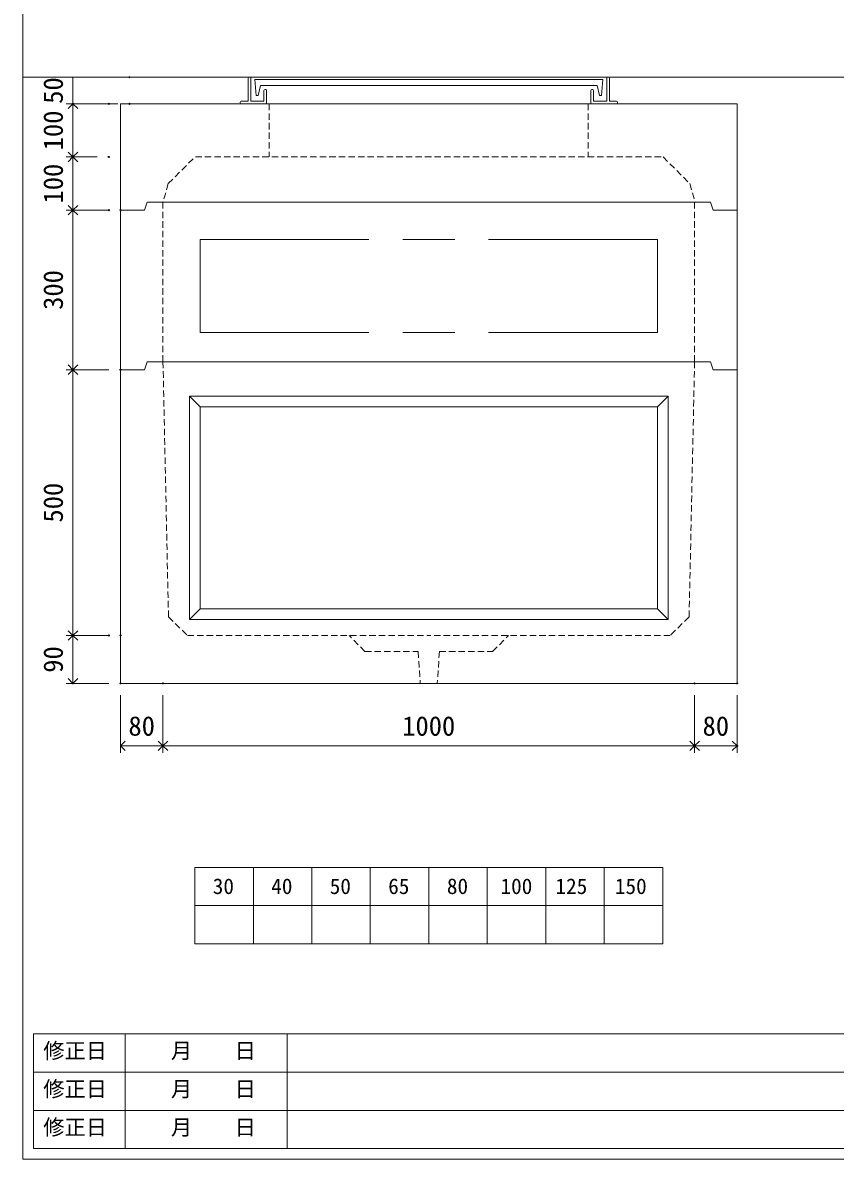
# Model space of a CAD drawing. Units: millimetres, scale not verified. Extents: x -4890 to 18490, y -2295 to 2295.
# Drawn here: x -1230 to 299, y -1980 to 157 of the extents above; entities that cross this region are included whole.
import ezdxf
from ezdxf.enums import TextEntityAlignment as Align

# ---------------------------------------------------------------- set-up
doc = ezdxf.new("R2010")
doc.units = ezdxf.units.MM
doc.header["$LTSCALE"] = 10
doc.header["$PDMODE"] = 32
doc.header["$PDSIZE"] = 2
doc.linetypes.add('DASHED1', pattern=[1.8, 1.2, -0.6])
doc.linetypes.add('USER2', pattern=[50.8, 31.75, -6.35, 6.35, -6.35])
doc.layers.add('0-1_Defpoints', color=7, linetype='Continuous')
for name, color, linetype, lineweight in [('0-2_waku', 7, 'Continuous', 18), ('0-3_gaikei', 7, 'Continuous', 18), ('0-4_kakure', 7, 'DASHED1', 5), ('0-5_sunpou', 7, 'Continuous', 5), ('0-8_uchigawa', 6, 'Continuous', 18), ('0-A_futa', 3, 'Continuous', 18), ('0-B_GL', 4, 'Continuous', 18), ('0-D_文字１', 7, 'Continuous', 18), ('1-2_uchigawa2', 6, 'USER2', 18)]:
    doc.layers.add(name, color=color, linetype=linetype, lineweight=lineweight)
doc.styles.add('ＭＳ ゴシック', font='')
doc.styles.get('ＭＳ ゴシック').set_extended_font_data('MS Gothic')

# ---------------------------------------------------------------- blocks, each defined once
blk = doc.blocks.new('_Open90')
at = {"layer": '0-5_sunpou'}
blk.add_line((0, 0), (-1, 0), dxfattribs=at)
blk.add_lwpolyline([(-0.5, 0.5), (0, 0), (-0.5, -0.5)], dxfattribs=at)
blk = doc.blocks.new('D44')
at = {"layer": '0-1_Defpoints'}
for p in [(401.18, 1124.36), (481.18, 1124.36), (481.18, 1006.94)]:
    blk.add_point(p, dxfattribs=at)
at = {"layer": '0-5_sunpou'}
for p, q in [((401.18, 1102.36), (401.18, 993.94)), ((481.18, 1102.36), (481.18, 993.94)), ((419.18, 1006.94), (463.18, 1006.94))]:
    blk.add_line(p, q, dxfattribs=at)
at = {"layer": '0-5_sunpou', "xscale": 18, "yscale": 18, "rotation": 180}
blk.add_blockref('_Open90', (401.18, 1006.94), dxfattribs=at)
at = {"layer": '0-5_sunpou', "xscale": 18, "yscale": 18}
blk.add_blockref('_Open90', (481.18, 1006.94), dxfattribs=at)
at = {"layer": '0-5_sunpou', "style": 'ＭＳ ゴシック'}
blk.add_text('80', height=36.66, dxfattribs=at).set_placement((416.18, 1014.94), align=Align.BOTTOM_LEFT)
blk = doc.blocks.new('D45')
at = {"layer": '0-1_Defpoints'}
for p in [(481.18, 1124.36), (1481.18, 1124.36), (1481.18, 1006.94)]:
    blk.add_point(p, dxfattribs=at)
at = {"layer": '0-5_sunpou'}
for p, q in [((481.18, 1102.36), (481.18, 993.94)), ((1481.18, 1102.36), (1481.18, 993.94)), ((499.18, 1006.94), (1463.18, 1006.94))]:
    blk.add_line(p, q, dxfattribs=at)
at = {"layer": '0-5_sunpou', "xscale": 18, "yscale": 18, "rotation": 180}
blk.add_blockref('_Open90', (481.18, 1006.94), dxfattribs=at)
at = {"layer": '0-5_sunpou', "xscale": 18, "yscale": 18}
blk.add_blockref('_Open90', (1481.18, 1006.94), dxfattribs=at)
at = {"layer": '0-5_sunpou', "style": 'ＭＳ ゴシック'}
blk.add_text('1000', height=36.66, dxfattribs=at).set_placement((931.18, 1014.94), align=Align.BOTTOM_LEFT)
blk = doc.blocks.new('D46')
at = {"layer": '0-1_Defpoints'}
for p in [(1481.18, 1124.36), (1561.18, 1124.36), (1561.18, 1006.94)]:
    blk.add_point(p, dxfattribs=at)
at = {"layer": '0-5_sunpou'}
for p, q in [((1481.18, 1102.36), (1481.18, 993.94)), ((1561.18, 1102.36), (1561.18, 993.94)), ((1499.18, 1006.94), (1543.18, 1006.94))]:
    blk.add_line(p, q, dxfattribs=at)
at = {"layer": '0-5_sunpou', "xscale": 18, "yscale": 18, "rotation": 180}
blk.add_blockref('_Open90', (1481.18, 1006.94), dxfattribs=at)
at = {"layer": '0-5_sunpou', "xscale": 18, "yscale": 18}
blk.add_blockref('_Open90', (1561.18, 1006.94), dxfattribs=at)
at = {"layer": '0-5_sunpou', "style": 'ＭＳ ゴシック'}
blk.add_text('80', height=36.66, dxfattribs=at).set_placement((1496.18, 1014.94), align=Align.BOTTOM_LEFT)
blk = doc.blocks.new('D47')
at = {"layer": '0-1_Defpoints'}
for p in [(401.18, 1214.36), (311.86, 1124.36), (401.18, 1124.36)]:
    blk.add_point(p, dxfattribs=at)
at = {"layer": '0-5_sunpou'}
for p, q in [((379.18, 1214.36), (298.86, 1214.36)), ((311.86, 1196.36), (311.86, 1142.36)), ((379.18, 1124.36), (298.86, 1124.36))]:
    blk.add_line(p, q, dxfattribs=at)
at = {"layer": '0-5_sunpou', "xscale": 18, "yscale": 18}
for p, rotation in [((311.86, 1214.36), 90), ((311.86, 1124.36), 270)]:
    blk.add_blockref('_Open90', p, dxfattribs=dict(at, rotation=rotation))
at = {"layer": '0-5_sunpou', "style": 'ＭＳ ゴシック'}
blk.add_text('90', height=36.66, rotation=90, dxfattribs=at).set_placement((303.86, 1144.36), align=Align.BOTTOM_LEFT)
blk = doc.blocks.new('D48')
at = {"layer": '0-1_Defpoints'}
for p in [(401.18, 2014.36), (311.86, 1714.36), (401.18, 1714.36)]:
    blk.add_point(p, dxfattribs=at)
at = {"layer": '0-5_sunpou'}
for p, q in [((379.18, 2014.36), (298.86, 2014.36)), ((311.86, 1996.36), (311.86, 1732.36)), ((379.18, 1714.36), (298.86, 1714.36))]:
    blk.add_line(p, q, dxfattribs=at)
at = {"layer": '0-5_sunpou', "xscale": 18, "yscale": 18}
for p, rotation in [((311.86, 2014.36), 90), ((311.86, 1714.36), 270)]:
    blk.add_blockref('_Open90', p, dxfattribs=dict(at, rotation=rotation))
at = {"layer": '0-5_sunpou', "style": 'ＭＳ ゴシック'}
blk.add_text('300', height=36.66, rotation=90, dxfattribs=at).set_placement((303.86, 1826.86), align=Align.BOTTOM_LEFT)
blk = doc.blocks.new('D49')
at = {"layer": '0-1_Defpoints'}
for p in [(401.18, 1714.36), (311.86, 1214.36), (379.18, 1214.36)]:
    blk.add_point(p, dxfattribs=at)
at = {"layer": '0-5_sunpou'}
for p, q in [((379.18, 1714.36), (298.86, 1714.36)), ((311.86, 1696.36), (311.86, 1232.36)), ((357.18, 1214.36), (298.86, 1214.36))]:
    blk.add_line(p, q, dxfattribs=at)
at = {"layer": '0-5_sunpou', "xscale": 18, "yscale": 18}
for p, rotation in [((311.86, 1714.36), 90), ((311.86, 1214.36), 270)]:
    blk.add_blockref('_Open90', p, dxfattribs=dict(at, rotation=rotation))
at = {"layer": '0-5_sunpou', "style": 'ＭＳ ゴシック'}
blk.add_text('500', height=36.66, rotation=90, dxfattribs=at).set_placement((303.86, 1426.86), align=Align.BOTTOM_LEFT)
blk = doc.blocks.new('D74')
at = {"layer": '0-1_Defpoints'}
for p in [(379.18, 2214.36), (311.86, 2114.36), (379.18, 2114.36)]:
    blk.add_point(p, dxfattribs=at)
at = {"layer": '0-5_sunpou'}
for p, q in [((357.18, 2214.36), (298.86, 2214.36)), ((311.86, 2196.36), (311.86, 2132.36)), ((357.18, 2114.36), (298.86, 2114.36))]:
    blk.add_line(p, q, dxfattribs=at)
at = {"layer": '0-5_sunpou', "xscale": 18, "yscale": 18}
for p, rotation in [((311.86, 2214.36), 90), ((311.86, 2114.36), 270)]:
    blk.add_blockref('_Open90', p, dxfattribs=dict(at, rotation=rotation))
at = {"layer": '0-5_sunpou', "style": 'ＭＳ ゴシック'}
blk.add_text('100', height=36.66, rotation=90, dxfattribs=at).set_placement((303.86, 2126.86), align=Align.BOTTOM_LEFT)
blk = doc.blocks.new('D75')
at = {"layer": '0-1_Defpoints'}
for p in [(379.18, 2114.36), (311.86, 2014.36), (379.18, 2014.36)]:
    blk.add_point(p, dxfattribs=at)
at = {"layer": '0-5_sunpou'}
for p, q in [((357.18, 2114.36), (298.86, 2114.36)), ((311.86, 2096.36), (311.86, 2032.36)), ((357.18, 2014.36), (298.86, 2014.36))]:
    blk.add_line(p, q, dxfattribs=at)
at = {"layer": '0-5_sunpou', "xscale": 18, "yscale": 18}
for p, rotation in [((311.86, 2114.36), 90), ((311.86, 2014.36), 270)]:
    blk.add_blockref('_Open90', p, dxfattribs=dict(at, rotation=rotation))
at = {"layer": '0-5_sunpou', "style": 'ＭＳ ゴシック'}
blk.add_text('100', height=36.66, rotation=90, dxfattribs=at).set_placement((303.86, 2026.86), align=Align.BOTTOM_LEFT)
blk = doc.blocks.new('D79')
at = {"layer": '0-1_Defpoints'}
for p in [(417.96, 2264.36), (311.86, 2214.36), (417.96, 2214.36)]:
    blk.add_point(p, dxfattribs=at)
at = {"layer": '0-5_sunpou'}
for p, q in [((395.96, 2264.36), (298.86, 2264.36)), ((311.86, 2264.36), (311.86, 2214.36)), ((395.96, 2214.36), (298.86, 2214.36))]:
    blk.add_line(p, q, dxfattribs=at)
at = {"layer": '0-5_sunpou', "style": 'ＭＳ ゴシック'}
blk.add_text('50', height=36.66, rotation=90, dxfattribs=at).set_placement((303.86, 2214.36), align=Align.BOTTOM_LEFT)

msp = doc.modelspace()

# ---------------------------------------------------------------- linework, layer by layer
at = {"layer": '0-2_waku'}
for p, q in [((-1230, 2294.79), (-1230, -1980.21)), ((-906.14, -1431.21), (-26.14, -1431.21)), ((-906.14, -1431.21), (-906.14, -1575.21)), ((-906.14, -1431.21), (-906.14, -1575.21)), ((-906.14, -1431.21), (-906.14, -1575.21)), ((-906.14, -1431.21), (-906.14, -1575.21)), ((-796.14, -1431.21), (-796.14, -1575.21)), ((-686.14, -1431.21), (-686.14, -1575.21)), ((-686.14, -1431.21), (-686.14, -1575.21)), ((-576.14, -1431.21), (-576.14, -1575.21)), ((-466.14, -1431.21), (-466.14, -1575.21)), ((-356.14, -1431.21), (-356.14, -1575.21)), ((-246.14, -1431.21), (-246.14, -1575.21)), ((-136.14, -1431.21), (-136.14, -1575.21)), ((-26.14, -1431.21), (-26.14, -1575.21)), ((-906.14, -1503.21), (-26.14, -1503.21)), ((-906.14, -1575.21), (-26.14, -1575.21)), ((-1210, -1744.21), (-1210, -1960.21)), ((-1210, -1744.21), (818, -1744.21)), ((-1037.5, -1744.21), (-1037.5, -1960.21)), ((-732.5, -1744.21), (-732.5, -1960.21)), ((-732.5, -1744.21), (-732.5, -1960.21)), ((-1210.28, -1816.21), (817.72, -1816.21)), ((-1210.28, -1888.21), (529.72, -1888.21)), ((-1210, -1960.21), (818, -1960.21)), ((-1230, -1980.21), (4890, -1980.21)), ((-1230, -1980.21), (4890, -1980.21)), ((-1230, -1980.21), (4890, -1980.21)), ((-1230, -1980.21), (4890, -1980.21))]:
    msp.add_line(p, q, dxfattribs=at)
at = {"layer": '0-3_gaikei'}
for p, q in [((113.86, 4.79), (-1046.14, 4.79)), ((-1046.14, -195.21), (-1046.14, 4.79)), ((113.86, -195.21), (113.86, 4.79)), ((113.86, -785.21), (113.86, -5.21)), ((-996.14, -180.21), (-1001.14, -195.21)), ((-465.28, -180.21), (-995.28, -180.21)), ((63.86, -180.21), (-466.14, -180.21)), ((63.86, -180.21), (68.86, -195.21)), ((-1046.14, -195.21), (-1046.14, -1085.21)), ((-1001.14, -195.21), (-1046.14, -195.21)), ((-1001.14, -195.21), (-1046.14, -195.21)), ((113.86, -195.21), (68.86, -195.21)), ((-996.14, -480.21), (-1001.14, -495.21)), ((63.86, -480.21), (68.86, -495.21)), ((63.86, -480.21), (68.86, -495.21)), ((-1001.14, -495.21), (-1046.14, -495.21)), ((-1001.14, -495.21), (-1046.14, -495.21)), ((113.86, -495.21), (68.86, -495.21)), ((-1046.14, -1085.21), (113.86, -1085.21))]:
    msp.add_line(p, q, dxfattribs=at)
for points in [[(63.86, -480.21), (-466.14, -480.21), (-996.14, -480.21)], [(-1046.14, -1085.21), (113.86, -1085.21), (113.86, -495.21)], [(-1046.14, -1085.21), (113.86, -1085.21), (113.86, -495.21), (68.86, -495.21)]]:
    msp.add_lwpolyline(points, dxfattribs=at)
at = {"layer": '0-4_kakure'}
for p, q in [((-766.14, 4.79), (-766.14, -95.21)), ((-766.14, 4.79), (-766.14, -95.21)), ((-166.14, 4.79), (-166.14, -95.21)), ((-166.14, 4.79), (-166.14, -95.21)), ((-956.14, -145.21), (-906.14, -95.21)), ((-905.28, -95.21), (-25.28, -95.21)), ((-25.28, -95.21), (24.72, -145.21)), ((-956.14, -145.21), (-966.14, -180.21)), ((24.72, -145.21), (34.72, -180.21)), ((-966.14, -180.21), (-966.14, -480.21)), ((33.86, -480.21), (33.86, -180.21)), ((-955.81, -960.21), (-966.14, -480.21)), ((33.86, -480.21), (23.54, -960.21)), ((-955.81, -960.21), (-920.05, -995.21)), ((23.54, -960.21), (-12.22, -995.21)), ((-920.05, -995.21), (-466.14, -995.21)), ((-586.14, -1025.21), (-616.14, -995.21)), ((-12.22, -995.21), (-466.14, -995.21)), ((-346.14, -1025.21), (-316.14, -995.21)), ((-586.14, -1025.21), (-486.14, -1025.21)), ((-486.14, -1025.21), (-482.14, -1085.21)), ((-446.14, -1025.21), (-450.14, -1085.21)), ((-446.14, -1025.21), (-346.14, -1025.21))]:
    msp.add_line(p, q, dxfattribs=at)
at = {"layer": '0-8_uchigawa'}
for p, q in [((-916.14, -545.21), (-896.14, -565.21)), ((-916.14, -965.21), (-916.14, -545.21)), ((-16.14, -965.21), (-16.14, -545.21)), ((-896.14, -565.21), (-466.14, -565.21)), ((-896.14, -945.21), (-896.14, -565.21)), ((-36.14, -945.21), (-36.14, -565.21)), ((-916.14, -965.21), (-896.14, -945.21)), ((-896.14, -945.21), (-36.14, -945.21)), ((-16.14, -965.21), (-36.14, -945.21)), ((-916.14, -965.21), (-16.14, -965.21))]:
    msp.add_line(p, q, dxfattribs=at)
for points in [[(-916.14, -545.21), (-466.14, -545.21), (-16.14, -545.21)], [(-466.14, -565.21), (-36.14, -565.21), (-16.14, -545.21)]]:
    msp.add_lwpolyline(points, dxfattribs=at)
at = {"layer": '0-A_futa'}
for p, q in [((-806.14, 52.79), (-806.14, 9.79)), ((-804.14, 54.79), (-801.14, 54.79)), ((-801.14, 54.79), (-801.14, 9.79)), ((-793.33, 50.29), (-139, 50.29)), ((-793.33, 50.29), (-790.84, 20.29)), ((-139, 50.29), (-141.25, 20.29)), ((-131.14, 54.79), (-131.14, 9.79)), ((-131.14, 54.79), (-128.14, 54.79)), ((-126.14, 52.79), (-126.14, 9.79)), ((-782.81, 39.29), (-787.13, 20.29)), ((-782.81, 39.29), (-149.47, 39.29)), ((-776.14, 29.79), (-776.14, 9.79)), ((-774.14, 31.79), (-773.14, 31.79)), ((-771.14, 29.79), (-771.14, 4.79)), ((-161.14, 29.79), (-161.14, 4.79)), ((-158.14, 31.79), (-159.14, 31.79)), ((-156.14, 29.79), (-156.14, 9.79)), ((-149.47, 39.29), (-145.15, 20.29)), ((-821.14, 7.79), (-821.14, 6.79)), ((-819.14, 9.79), (-806.14, 9.79)), ((-766.14, 4.79), (-819.14, 4.79)), ((-801.14, 9.79), (-776.14, 9.79)), ((-790.84, 20.29), (-787.13, 20.29)), ((-161.14, 4.79), (-113.14, 4.79)), ((-131.14, 9.79), (-156.14, 9.79)), ((-141.25, 20.29), (-145.15, 20.29)), ((-113.14, 9.79), (-126.14, 9.79)), ((-111.14, 7.79), (-111.14, 6.79))]:
    msp.add_line(p, q, dxfattribs=at)
for centre, start, end in [((-804.14, 52.79), 90, 180), ((-128.14, 52.79), 0, 90), ((-774.14, 29.79), 90, 180), ((-773.14, 29.79), 0, 90), ((-159.14, 29.79), 90, 180), ((-158.14, 29.79), 0, 90), ((-819.14, 7.79), 90, 180), ((-819.14, 6.79), 180, 270), ((-113.14, 7.79), 0, 90), ((-113.14, 6.79), 270, 0)]:
    msp.add_arc(centre, 2, start, end, dxfattribs=at)
at = {"layer": '0-B_GL'}
msp.add_line((-1230, 54.79), (4890, 54.79), dxfattribs=at)
at = {"layer": '1-2_uchigawa2'}
for p, q in [((-896.14, -250.21), (-466.14, -250.21)), ((-896.14, -250.21), (-896.14, -425.21)), ((-36.14, -250.21), (-466.14, -250.21)), ((-36.14, -250.21), (-36.14, -425.21)), ((-896.14, -425.21), (-466.14, -425.21)), ((-36.14, -425.21), (-466.14, -425.21))]:
    msp.add_line(p, q, dxfattribs=at)

# ---------------------------------------------------------------- block references
at = {"layer": '0-5_sunpou'}
for name in ['D79', 'D74', 'D75', 'D48', 'D49', 'D47', 'D44', 'D45', 'D46']:
    msp.add_blockref(name, (-1447.32, -2209.57), dxfattribs=at)

# ---------------------------------------------------------------- texts
at = {"layer": '0-D_文字１', "style": 'ＭＳ ゴシック'}
for s, p in [('30', (-872.52, -1490.18)), ('40', (-762.52, -1490.18)), ('50', (-652.52, -1490.18)), ('65', (-542.52, -1490.18)), ('80', (-432.11, -1490.18)), ('100', (-331.24, -1490.18)), ('125', (-227.85, -1490.18)), ('150', (-116.09, -1490.18)), ('修正日', (-1191.35, -1799.5)), ('\u3000\u3000月\u3000\u3000日', (-1031.2, -1799.5)), ('修正日', (-1191.35, -1871.5)), ('\u3000\u3000月\u3000\u3000日', (-1031.2, -1871.5)), ('修正日', (-1191.35, -1943.5)), ('\u3000\u3000月\u3000\u3000日', (-1031.2, -1943.5))]:
    msp.add_text(s, height=29.33, dxfattribs=at).set_placement(p, align=Align.BOTTOM_LEFT)

doc.saveas('drawing.dxf')
